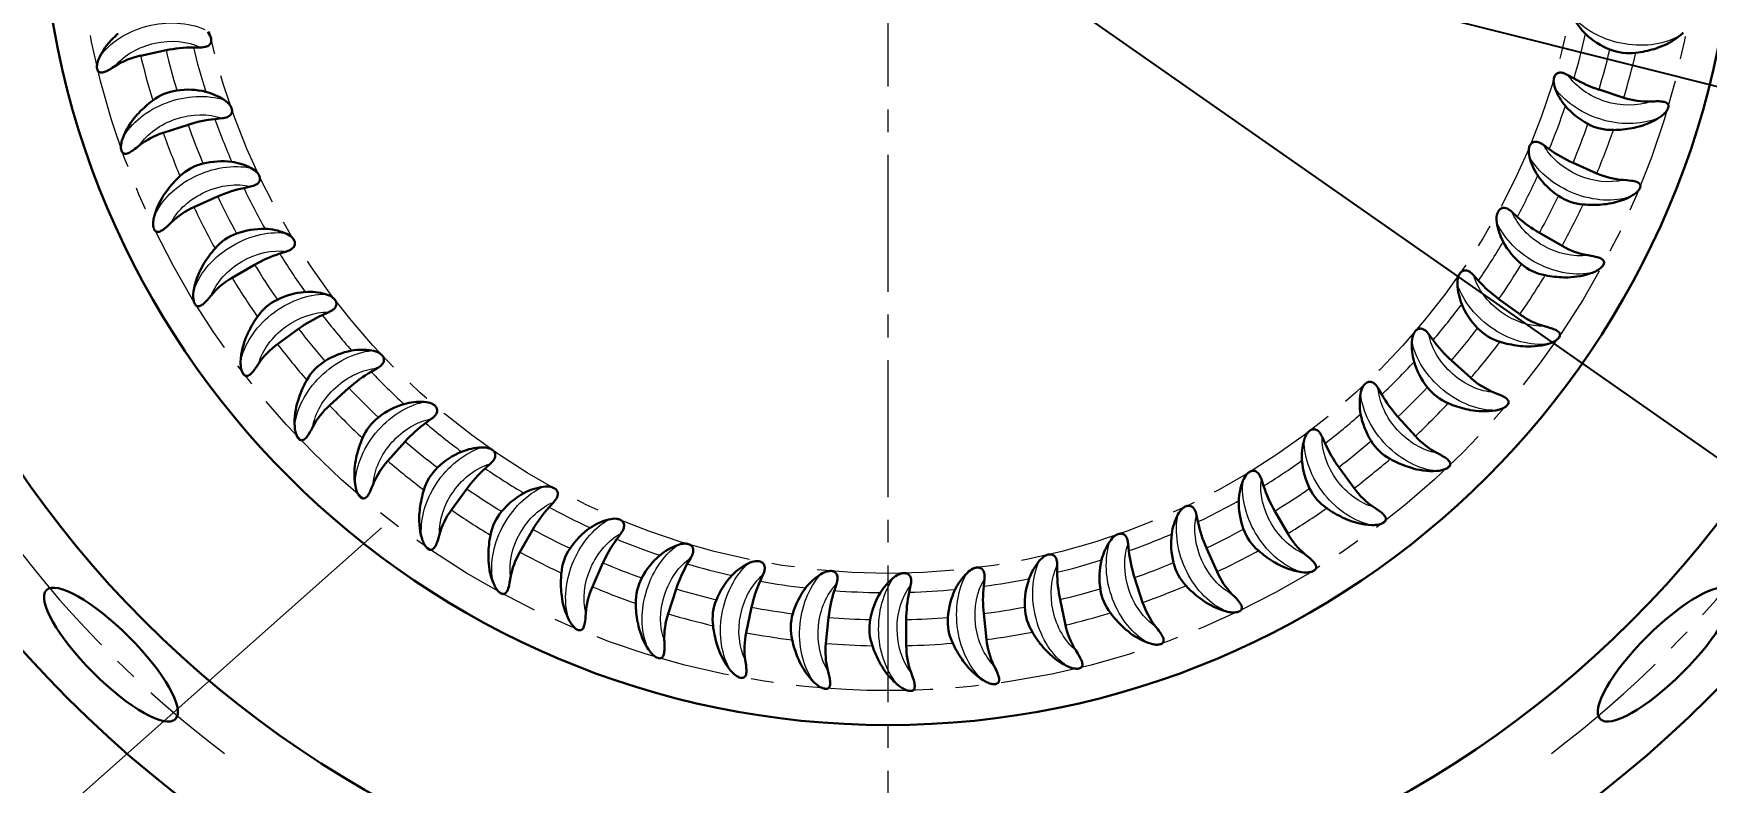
# Model space of a CAD drawing. Extents: x 197 to 920, y -77 to 441.
# Drawn here: x 518.7 to 582.9, y 148.9 to 177.7 of the extents above; entities that cross this region are included whole.
import ezdxf

# ---------------------------------------------------------------- set-up
doc = ezdxf.new("R2010")
doc.units = 0
doc.header["$LTSCALE"] = 7
doc.header["$MEASUREMENT"] = 0
doc.linetypes.add('CENTER2', pattern=[1.125, 0.75, -0.125, 0.125, -0.125])
doc.layers.get('0').update_dxf_attribs({"linetype": 'CONTINUOUS', "lineweight": 15})
for name, color, linetype, lineweight in [('1', 1, 'CENTER2', 15), ('3', 3, 'CONTINUOUS', 30), ('8', 250, 'CONTINUOUS', 15)]:
    doc.layers.add(name, color=color, linetype=linetype, lineweight=lineweight)
doc.styles.add('ITALICT', font='ITALICT.shx', dxfattribs={"width": 0.8, "height": 3})
doc.dimstyles.get("Standard").update_dxf_attribs({"dimtxt": 3, "dimasz": 3, "dimexe": 0.5, "dimexo": 0.5, "dimgap": 0.8, "dimtad": 1, "dimdsep": 46, "dimtxsty": 'ITALICT', "dimcen": 0.09, "dimazin": 2, "dimtfac": 1, "dimtmove": 0, "dimatfit": 3, "dimfxl": 0, "dimtolj": 1, "dimtzin": 0, "dimarcsym": 0})

# ---------------------------------------------------------------- blocks, each defined once
blk = doc.blocks.new('*D26')
at = {"color": 0, "lineweight": -2}
for p, q in [((551.991, 259.614), (657.887, 259.614)), ((657.387, 256.614), (657.387, 110.614)), ((551.991, 107.614), (657.887, 107.614))]:
    blk.add_line(p, q, dxfattribs=at)
at = {"color": 0}
for points in [[(656.887, 256.614), (657.887, 256.614), (657.387, 259.614)], [(656.887, 110.614), (657.887, 110.614), (657.387, 107.614)]]:
    blk.add_solid(points, dxfattribs=at)
at = {"color": 0, "insert": (655.087, 183.614), "char_height": 3, "attachment_point": 5, "rotation": 90, "style": 'ITALICT'}
blk.add_mtext('\\A1;152', dxfattribs=at)
blk = doc.blocks.new('*D32')
at = {"color": 0, "lineweight": -2}
for p, q in [((551.491, 183.614), (606.77, 169.716)), ((624.471, 165.266), (609.68, 168.985))]:
    blk.add_line(p, q, dxfattribs=at)
at = {"color": 0}
blk.add_solid([(609.802, 169.47), (609.558, 168.5), (606.77, 169.716)], dxfattribs=at)
at = {"color": 0, "insert": (620.71, 168.583), "char_height": 3, "attachment_point": 5, "rotation": 345.88822, "style": 'ITALICT'}
blk.add_mtext('\\A1;R57', dxfattribs=at)
blk = doc.blocks.new('*D33')
at = {"color": 0, "lineweight": -2}
for p, q in [((551.491, 183.614), (605.781, 145.644)), ((627.06, 130.763), (608.239, 143.925))]:
    blk.add_line(p, q, dxfattribs=at)
blk.add_arc((551.491, 183.614), 66.25, 321.48913, 325.46446, dxfattribs=at)
at = {"color": 0}
blk.add_solid([(608.526, 144.335), (607.952, 143.515), (605.781, 145.644)], dxfattribs=at)
at = {"color": 0, "insert": (622.243, 136.938), "char_height": 3, "attachment_point": 5, "rotation": 325.03204, "style": 'ITALICT'}
blk.add_mtext('\\A1;R66.25', dxfattribs=at)

msp = doc.modelspace()

# ---------------------------------------------------------------- linework, layer by layer
msp.add_line((490.111, 121.437), (532.069, 158.68))
at = {"layer": '1'}
msp.add_line((551.491, 259.614), (551.491, 107.614), dxfattribs=at)
for radius in [31.179, 26.679]:
    msp.add_circle((551.491, 183.614), radius, dxfattribs=at)
for radius, start, end in [(57, 193.46273, 347.32974), (42.14, 217.15104, 232.84896), (42.14, 307.15104, 322.84896)]:
    msp.add_arc((551.491, 183.614), radius, start, end, dxfattribs=at)
at = {"layer": '3'}
for radius in [44.5, 44.5, 40.325, 32.5]:
    msp.add_circle((551.491, 183.614), radius, dxfattribs=at)
for centre, major_axis in [((521.693, 153.816), (-2.475, 2.475)), ((581.288, 153.816), (-2.475, -2.475))]:
    msp.add_ellipse(centre, major_axis=major_axis, ratio=0.27762, dxfattribs=at)
at = {"layer": '8', "lineweight": 30, "ltscale": 0.006776}
for p, q in [((525.124, 177.117), (524.853, 177.116)), ((577.573, 176.056), (577.808, 175.921)), ((525.947, 174.396), (525.678, 174.367)), ((527.051, 171.777), (526.786, 171.72)), ((575.432, 170.799), (575.634, 170.618)), ((528.422, 169.287), (528.164, 169.203)), ((573.961, 168.366), (574.143, 168.165)), ((530.046, 166.954), (529.798, 166.843)), ((572.245, 166.101), (572.404, 165.882)), ((531.905, 164.804), (531.67, 164.668)), ((570.3, 164.028), (570.436, 163.793)), ((533.978, 162.859), (533.759, 162.7)), ((568.15, 162.169), (568.261, 161.921)), ((536.243, 161.143), (536.042, 160.961)), ((565.817, 160.545), (565.901, 160.287)), ((538.676, 159.672), (538.495, 159.47)), ((563.327, 159.174), (563.384, 158.909)), ((560.708, 158.07), (560.737, 157.801)), ((543.933, 157.531), (543.798, 157.296)), ((557.987, 157.247), (557.988, 156.976)), ((555.196, 156.712), (555.168, 156.442)), ((549.522, 156.53), (549.438, 156.272)), ((552.363, 156.472), (552.308, 156.207))]:
    msp.add_line(p, q, dxfattribs=at)
at = {"layer": '8', "lineweight": 30, "ltscale": 0.025008}
for p, q in [((523.807, 177.006), (522.828, 176.798)), ((575.734, 166.874), (574.925, 167.462)), ((566.829, 158.46), (566.329, 159.326)), ((558.098, 155.93), (558.306, 154.951)), ((552.198, 155.161), (552.198, 154.161))]:
    msp.add_line(p, q, dxfattribs=at)
at = {"layer": '8', "lineweight": 30, "ltscale": 0.025007}
for p, q in [((578.769, 175.494), (579.72, 175.185)), ((523.698, 173.84), (524.649, 174.149)), ((578.685, 172.28), (577.771, 172.687)), ((524.872, 170.988), (525.785, 171.395)), ((577.351, 169.499), (576.485, 170)), ((526.337, 168.275), (527.203, 168.775)), ((528.078, 165.73), (528.888, 166.317)), ((573.851, 164.431), (573.108, 165.101)), ((530.076, 163.38), (530.819, 164.05)), ((571.724, 162.199), (571.054, 162.942)), ((532.308, 161.253), (532.978, 161.996)), ((569.375, 160.201), (568.787, 161.011)), ((534.751, 159.37), (535.339, 160.179)), ((537.376, 157.753), (537.877, 158.619)), ((564.116, 156.995), (563.709, 157.908)), ((540.157, 156.419), (540.564, 157.333)), ((561.264, 155.821), (560.955, 156.772)), ((543.371, 156.335), (543.062, 155.384)), ((546.267, 155.636), (546.059, 154.657)), ((555.168, 155.391), (555.272, 154.396)), ((549.22, 155.243), (549.115, 154.248))]:
    msp.add_line(p, q, dxfattribs=at)
at = {"layer": '8', "lineweight": 30, "ltscale": 0.006777}
for p, q in [((576.64, 173.371), (576.86, 173.213)), ((541.248, 158.464), (541.09, 158.244)), ((546.701, 156.884), (546.591, 156.636))]:
    msp.add_line(p, q, dxfattribs=at)
at = {"layer": '8', "lineweight": 30, "ltscale": 0.000690626}
msp.add_line((565.132, 158.634), (565.123, 158.66), dxfattribs=at)
at = {"layer": '8', "lineweight": 30}
for points in [[(521.263, 176.757), (521.323, 176.873), (521.389, 176.985), (521.461, 177.093), (521.539, 177.198), (521.621, 177.3), (521.694, 177.382), (521.77, 177.462), (521.848, 177.539), (521.909, 177.596), (521.972, 177.651)], [(525.124, 177.117), (525.177, 177.118), (525.234, 177.123), (525.293, 177.132), (525.324, 177.139), (525.353, 177.148), (525.403, 177.169), (525.442, 177.192), (525.468, 177.213), (525.488, 177.234), (525.502, 177.253), (525.514, 177.272), (525.524, 177.293), (525.531, 177.314), (525.538, 177.34), (525.541, 177.367), (525.542, 177.392), (525.541, 177.418), (525.532, 177.467), (525.523, 177.498), (525.512, 177.528), (525.498, 177.558), (525.481, 177.588), (525.444, 177.645), (525.399, 177.701)], [(581.893, 177.582), (581.792, 177.502), (581.686, 177.426), (581.576, 177.356), (581.462, 177.292), (581.345, 177.232), (581.245, 177.187), (581.144, 177.145), (581.041, 177.106), (580.962, 177.079), (580.883, 177.054)], [(581.893, 177.582), (581.964, 177.645), (582, 177.682)], [(521.263, 176.757), (521.225, 176.671), (521.206, 176.624), (521.19, 176.575), (521.178, 176.533), (521.168, 176.49), (521.161, 176.45), (521.156, 176.41), (521.154, 176.378), (521.155, 176.345), (521.16, 176.296), (521.165, 176.272), (521.172, 176.249), (521.186, 176.22), (521.205, 176.195), (521.219, 176.182), (521.235, 176.171), (521.26, 176.159), (521.286, 176.153), (521.306, 176.151), (521.326, 176.15), (521.366, 176.155), (521.406, 176.164), (521.445, 176.176), (521.495, 176.196), (521.545, 176.22), (521.595, 176.245), (521.685, 176.296), (521.743, 176.332), (521.861, 176.405)], [(577.573, 176.056), (577.526, 176.082), (577.475, 176.106), (577.419, 176.128), (577.389, 176.137), (577.359, 176.144), (577.306, 176.151), (577.26, 176.15), (577.227, 176.145), (577.199, 176.137), (577.177, 176.128), (577.158, 176.117), (577.139, 176.104), (577.122, 176.09), (577.103, 176.07), (577.087, 176.049), (577.073, 176.027), (577.062, 176.004), (577.045, 175.957), (577.037, 175.926), (577.032, 175.894), (577.029, 175.861), (577.028, 175.827), (577.031, 175.759), (577.042, 175.689), (577.061, 175.616), (577.086, 175.542)], [(522.145, 173.635), (522.193, 173.756), (522.247, 173.874), (522.307, 173.99), (522.373, 174.103), (522.445, 174.213), (522.509, 174.302), (522.576, 174.389), (522.646, 174.474), (522.7, 174.537), (522.757, 174.598)], [(525.947, 174.396), (526, 174.403), (526.056, 174.414), (526.114, 174.429), (526.144, 174.44), (526.172, 174.451), (526.219, 174.477), (526.256, 174.504), (526.279, 174.528), (526.297, 174.551), (526.31, 174.571), (526.319, 174.591), (526.327, 174.613), (526.332, 174.635), (526.336, 174.662), (526.336, 174.688), (526.334, 174.714), (526.33, 174.739), (526.317, 174.787), (526.304, 174.817), (526.29, 174.846), (526.273, 174.874), (526.254, 174.902), (526.211, 174.955), (526.16, 175.006), (526.103, 175.054), (526.039, 175.099)], [(581.096, 174.438), (581.173, 174.493), (581.212, 174.525), (581.25, 174.559), (581.282, 174.589), (581.312, 174.622), (581.338, 174.653), (581.363, 174.685), (581.38, 174.712), (581.396, 174.74), (581.416, 174.785), (581.424, 174.808), (581.429, 174.832), (581.431, 174.864), (581.428, 174.895), (581.422, 174.914), (581.414, 174.931), (581.398, 174.954), (581.379, 174.973), (581.362, 174.985), (581.345, 174.995), (581.308, 175.011), (581.269, 175.023), (581.23, 175.032), (581.176, 175.039), (581.121, 175.044), (581.065, 175.047), (580.962, 175.047), (580.893, 175.046), (580.754, 175.041)], [(581.096, 174.438), (580.987, 174.368), (580.873, 174.304), (580.757, 174.246), (580.637, 174.193), (580.515, 174.147), (580.411, 174.112), (580.305, 174.081), (580.198, 174.053), (580.118, 174.035), (580.036, 174.018)], [(522.145, 173.635), (522.116, 173.546), (522.103, 173.496), (522.092, 173.447), (522.084, 173.403), (522.079, 173.359), (522.076, 173.319), (522.075, 173.278), (522.077, 173.246), (522.08, 173.214), (522.091, 173.166), (522.098, 173.143), (522.108, 173.12), (522.125, 173.093), (522.146, 173.07), (522.162, 173.058), (522.178, 173.049), (522.204, 173.04), (522.231, 173.036), (522.252, 173.036), (522.272, 173.038), (522.311, 173.047), (522.349, 173.06), (522.387, 173.076), (522.435, 173.102), (522.482, 173.13), (522.529, 173.161), (522.613, 173.221), (522.667, 173.262), (522.777, 173.348)], [(576.64, 173.371), (576.597, 173.402), (576.548, 173.431), (576.494, 173.459), (576.466, 173.471), (576.437, 173.481), (576.384, 173.493), (576.339, 173.497), (576.305, 173.496), (576.277, 173.491), (576.254, 173.484), (576.234, 173.475), (576.213, 173.464), (576.195, 173.452), (576.174, 173.434), (576.156, 173.415), (576.14, 173.394), (576.126, 173.373), (576.104, 173.328), (576.094, 173.298), (576.085, 173.267), (576.078, 173.234), (576.074, 173.2), (576.071, 173.132), (576.074, 173.061), (576.084, 172.987), (576.102, 172.91)], [(527.051, 171.777), (527.102, 171.789), (527.157, 171.805), (527.213, 171.827), (527.241, 171.84), (527.268, 171.855), (527.313, 171.886), (527.346, 171.917), (527.367, 171.943), (527.382, 171.967), (527.393, 171.989), (527.4, 172.009), (527.405, 172.032), (527.408, 172.054), (527.409, 172.082), (527.407, 172.108), (527.403, 172.133), (527.396, 172.158), (527.377, 172.204), (527.362, 172.232), (527.345, 172.259), (527.325, 172.286), (527.303, 172.312), (527.254, 172.36), (527.199, 172.405), (527.137, 172.447), (527.068, 172.486)], [(579.975, 171.393), (580.057, 171.44), (580.099, 171.468), (580.141, 171.498), (580.176, 171.525), (580.209, 171.554), (580.238, 171.582), (580.266, 171.612), (580.286, 171.636), (580.305, 171.663), (580.33, 171.705), (580.34, 171.728), (580.347, 171.751), (580.353, 171.782), (580.353, 171.813), (580.349, 171.833), (580.343, 171.851), (580.329, 171.875), (580.312, 171.896), (580.297, 171.909), (580.281, 171.921), (580.246, 171.941), (580.208, 171.957), (580.17, 171.97), (580.117, 171.983), (580.063, 171.994), (580.008, 172.002), (579.905, 172.014), (579.837, 172.02), (579.698, 172.029)], [(523.349, 170.622), (523.384, 170.748), (523.425, 170.871), (523.473, 170.992), (523.527, 171.111), (523.587, 171.228), (523.641, 171.323), (523.698, 171.417), (523.759, 171.509), (523.807, 171.577), (523.856, 171.644)], [(579.975, 171.393), (579.859, 171.335), (579.739, 171.283), (579.617, 171.238), (579.493, 171.198), (579.366, 171.165), (579.259, 171.141), (579.151, 171.121), (579.042, 171.105), (578.959, 171.095), (578.877, 171.087)], [(575.432, 170.799), (575.392, 170.833), (575.346, 170.868), (575.296, 170.901), (575.269, 170.916), (575.241, 170.929), (575.19, 170.947), (575.145, 170.955), (575.112, 170.957), (575.083, 170.955), (575.059, 170.951), (575.039, 170.944), (575.017, 170.936), (574.997, 170.925), (574.975, 170.91), (574.955, 170.892), (574.937, 170.874), (574.921, 170.854), (574.894, 170.812), (574.881, 170.783), (574.869, 170.753), (574.859, 170.721), (574.851, 170.688), (574.84, 170.62), (574.836, 170.549), (574.839, 170.475), (574.848, 170.396)], [(523.349, 170.622), (523.329, 170.53), (523.322, 170.48), (523.316, 170.429), (523.313, 170.385), (523.312, 170.341), (523.313, 170.301), (523.317, 170.26), (523.322, 170.228), (523.329, 170.197), (523.344, 170.15), (523.354, 170.128), (523.366, 170.107), (523.386, 170.081), (523.409, 170.061), (523.426, 170.05), (523.443, 170.043), (523.47, 170.037), (523.497, 170.036), (523.517, 170.038), (523.537, 170.042), (523.575, 170.055), (523.612, 170.072), (523.648, 170.092), (523.693, 170.122), (523.737, 170.155), (523.78, 170.191), (523.857, 170.259), (523.907, 170.306), (524.007, 170.403)], [(528.422, 169.287), (528.472, 169.305), (528.525, 169.327), (528.578, 169.354), (528.605, 169.37), (528.63, 169.388), (528.671, 169.423), (528.701, 169.457), (528.719, 169.485), (528.732, 169.511), (528.74, 169.534), (528.745, 169.555), (528.748, 169.578), (528.749, 169.6), (528.747, 169.628), (528.742, 169.654), (528.734, 169.678), (528.725, 169.702), (528.702, 169.746), (528.684, 169.772), (528.664, 169.798), (528.641, 169.822), (528.616, 169.846), (528.563, 169.889), (528.504, 169.928), (528.438, 169.963), (528.365, 169.994)], [(524.861, 167.752), (524.883, 167.88), (524.911, 168.007), (524.946, 168.133), (524.987, 168.257), (525.034, 168.379), (525.078, 168.48), (525.125, 168.579), (525.176, 168.677), (525.217, 168.749), (525.259, 168.821)], [(578.542, 168.483), (578.628, 168.521), (578.673, 168.544), (578.718, 168.569), (578.755, 168.593), (578.791, 168.618), (578.823, 168.643), (578.854, 168.669), (578.877, 168.692), (578.898, 168.716), (578.927, 168.756), (578.939, 168.777), (578.949, 168.8), (578.958, 168.83), (578.961, 168.861), (578.959, 168.881), (578.955, 168.899), (578.944, 168.925), (578.929, 168.947), (578.916, 168.962), (578.901, 168.976), (578.868, 168.999), (578.833, 169.019), (578.795, 169.036), (578.744, 169.055), (578.692, 169.071), (578.638, 169.085), (578.537, 169.107), (578.47, 169.12), (578.333, 169.144)], [(573.961, 168.366), (573.925, 168.405), (573.883, 168.444), (573.836, 168.482), (573.811, 168.5), (573.785, 168.516), (573.736, 168.539), (573.693, 168.552), (573.66, 168.557), (573.631, 168.558), (573.607, 168.556), (573.585, 168.552), (573.563, 168.546), (573.542, 168.538), (573.518, 168.524), (573.496, 168.509), (573.477, 168.493), (573.459, 168.475), (573.428, 168.435), (573.411, 168.408), (573.397, 168.38), (573.383, 168.349), (573.372, 168.317), (573.354, 168.251), (573.343, 168.181), (573.338, 168.106), (573.339, 168.027)], [(578.542, 168.483), (578.42, 168.437), (578.296, 168.398), (578.17, 168.366), (578.042, 168.339), (577.912, 168.319), (577.803, 168.307), (577.694, 168.298), (577.583, 168.293), (577.5, 168.292), (577.417, 168.293)], [(524.861, 167.752), (524.851, 167.658), (524.849, 167.607), (524.848, 167.556), (524.85, 167.512), (524.854, 167.468), (524.859, 167.428), (524.867, 167.388), (524.875, 167.357), (524.885, 167.327), (524.905, 167.282), (524.918, 167.261), (524.932, 167.241), (524.954, 167.218), (524.979, 167.2), (524.997, 167.191), (525.015, 167.186), (525.043, 167.182), (525.07, 167.184), (525.09, 167.188), (525.109, 167.194), (525.146, 167.211), (525.18, 167.232), (525.213, 167.256), (525.255, 167.29), (525.296, 167.328), (525.335, 167.368), (525.405, 167.444), (525.449, 167.496), (525.539, 167.602)], [(530.046, 166.954), (530.094, 166.977), (530.144, 167.004), (530.194, 167.037), (530.219, 167.056), (530.242, 167.076), (530.279, 167.115), (530.305, 167.152), (530.321, 167.182), (530.331, 167.209), (530.336, 167.233), (530.339, 167.254), (530.34, 167.278), (530.338, 167.3), (530.333, 167.327), (530.326, 167.352), (530.316, 167.376), (530.304, 167.398), (530.276, 167.44), (530.255, 167.464), (530.233, 167.487), (530.208, 167.509), (530.181, 167.53), (530.123, 167.567), (530.06, 167.6), (529.991, 167.628), (529.916, 167.651)], [(572.245, 166.101), (572.212, 166.143), (572.175, 166.187), (572.132, 166.229), (572.109, 166.249), (572.084, 166.268), (572.039, 166.296), (571.997, 166.314), (571.964, 166.323), (571.936, 166.327), (571.912, 166.327), (571.89, 166.325), (571.867, 166.321), (571.846, 166.315), (571.82, 166.305), (571.797, 166.292), (571.776, 166.277), (571.756, 166.261), (571.721, 166.226), (571.702, 166.2), (571.684, 166.173), (571.668, 166.144), (571.653, 166.113), (571.629, 166.05), (571.61, 165.981), (571.597, 165.907), (571.59, 165.829)], [(576.812, 165.738), (576.902, 165.767), (576.949, 165.785), (576.996, 165.806), (577.035, 165.825), (577.074, 165.846), (577.108, 165.868), (577.142, 165.891), (577.167, 165.911), (577.191, 165.933), (577.224, 165.969), (577.238, 165.989), (577.25, 166.011), (577.262, 166.04), (577.268, 166.07), (577.269, 166.09), (577.267, 166.109), (577.259, 166.136), (577.246, 166.16), (577.234, 166.176), (577.221, 166.191), (577.191, 166.218), (577.157, 166.241), (577.122, 166.262), (577.073, 166.286), (577.023, 166.307), (576.97, 166.327), (576.872, 166.36), (576.807, 166.379), (576.673, 166.418)], [(526.665, 165.055), (526.673, 165.185), (526.688, 165.314), (526.71, 165.443), (526.738, 165.571), (526.772, 165.697), (526.805, 165.802), (526.841, 165.905), (526.882, 166.008), (526.914, 166.084), (526.949, 166.16)], [(576.812, 165.738), (576.686, 165.705), (576.558, 165.68), (576.43, 165.66), (576.3, 165.648), (576.169, 165.641), (576.059, 165.64), (575.949, 165.643), (575.839, 165.65), (575.756, 165.657), (575.674, 165.667)], [(526.665, 165.055), (526.665, 164.961), (526.668, 164.91), (526.673, 164.859), (526.679, 164.816), (526.687, 164.773), (526.697, 164.733), (526.709, 164.694), (526.72, 164.664), (526.734, 164.635), (526.758, 164.592), (526.773, 164.572), (526.789, 164.554), (526.813, 164.534), (526.84, 164.518), (526.859, 164.512), (526.878, 164.508), (526.905, 164.508), (526.932, 164.512), (526.951, 164.519), (526.97, 164.527), (527.004, 164.547), (527.037, 164.571), (527.067, 164.598), (527.105, 164.637), (527.141, 164.679), (527.176, 164.723), (527.238, 164.806), (527.277, 164.862), (527.355, 164.977)], [(531.905, 164.804), (531.95, 164.832), (531.997, 164.864), (532.044, 164.902), (532.066, 164.923), (532.087, 164.946), (532.12, 164.988), (532.142, 165.028), (532.154, 165.059), (532.161, 165.087), (532.164, 165.111), (532.165, 165.133), (532.163, 165.156), (532.159, 165.178), (532.151, 165.205), (532.141, 165.229), (532.129, 165.252), (532.115, 165.273), (532.083, 165.311), (532.06, 165.333), (532.035, 165.354), (532.008, 165.373), (531.979, 165.391), (531.918, 165.422), (531.851, 165.447), (531.78, 165.468), (531.702, 165.484)], [(570.3, 164.028), (570.273, 164.073), (570.24, 164.12), (570.202, 164.167), (570.181, 164.189), (570.159, 164.21), (570.116, 164.243), (570.076, 164.265), (570.045, 164.277), (570.017, 164.284), (569.993, 164.287), (569.971, 164.288), (569.948, 164.286), (569.926, 164.282), (569.899, 164.274), (569.875, 164.264), (569.853, 164.252), (569.831, 164.238), (569.793, 164.206), (569.771, 164.183), (569.75, 164.158), (569.731, 164.131), (569.713, 164.102), (569.682, 164.041), (569.657, 163.974), (569.636, 163.903), (569.621, 163.825)], [(528.741, 162.562), (528.735, 162.692), (528.737, 162.822), (528.745, 162.952), (528.759, 163.082), (528.78, 163.211), (528.802, 163.319), (528.827, 163.426), (528.857, 163.532), (528.881, 163.611), (528.908, 163.69)], [(574.805, 163.189), (574.897, 163.209), (574.946, 163.222), (574.995, 163.237), (575.036, 163.252), (575.077, 163.269), (575.113, 163.287), (575.149, 163.307), (575.176, 163.324), (575.202, 163.343), (575.238, 163.376), (575.255, 163.395), (575.269, 163.414), (575.284, 163.442), (575.294, 163.472), (575.296, 163.491), (575.296, 163.511), (575.29, 163.538), (575.28, 163.563), (575.27, 163.581), (575.258, 163.597), (575.231, 163.627), (575.201, 163.653), (575.168, 163.677), (575.122, 163.707), (575.074, 163.733), (575.024, 163.758), (574.93, 163.801), (574.867, 163.828), (574.738, 163.88)], [(533.978, 162.859), (534.02, 162.892), (534.064, 162.929), (534.106, 162.972), (534.126, 162.995), (534.145, 163.02), (534.173, 163.066), (534.191, 163.107), (534.2, 163.14), (534.204, 163.168), (534.204, 163.192), (534.202, 163.214), (534.198, 163.237), (534.192, 163.258), (534.182, 163.284), (534.169, 163.307), (534.154, 163.328), (534.138, 163.348), (534.103, 163.383), (534.077, 163.402), (534.05, 163.42), (534.021, 163.436), (533.99, 163.451), (533.927, 163.475), (533.858, 163.494), (533.784, 163.507), (533.706, 163.514)], [(574.805, 163.189), (574.676, 163.17), (574.547, 163.158), (574.416, 163.152), (574.286, 163.153), (574.155, 163.16), (574.046, 163.17), (573.937, 163.185), (573.828, 163.203), (573.747, 163.219), (573.665, 163.237)], [(528.741, 162.562), (528.751, 162.468), (528.759, 162.418), (528.769, 162.368), (528.78, 162.325), (528.793, 162.283), (528.806, 162.245), (528.822, 162.208), (528.837, 162.179), (528.853, 162.151), (528.882, 162.111), (528.898, 162.093), (528.916, 162.077), (528.943, 162.059), (528.971, 162.046), (528.99, 162.042), (529.009, 162.04), (529.037, 162.043), (529.063, 162.05), (529.082, 162.058), (529.099, 162.068), (529.132, 162.092), (529.161, 162.12), (529.189, 162.15), (529.222, 162.193), (529.254, 162.238), (529.284, 162.285), (529.336, 162.374), (529.369, 162.434), (529.435, 162.556)], [(568.15, 162.169), (568.127, 162.217), (568.1, 162.267), (568.067, 162.317), (568.048, 162.342), (568.028, 162.365), (567.989, 162.402), (567.952, 162.428), (567.922, 162.444), (567.895, 162.454), (567.871, 162.459), (567.85, 162.462), (567.826, 162.463), (567.804, 162.461), (567.777, 162.456), (567.752, 162.449), (567.728, 162.439), (567.706, 162.427), (567.664, 162.399), (567.64, 162.378), (567.617, 162.356), (567.595, 162.331), (567.574, 162.304), (567.537, 162.246), (567.504, 162.183), (567.476, 162.114), (567.453, 162.039)], [(536.243, 161.143), (536.282, 161.179), (536.321, 161.221), (536.359, 161.268), (536.377, 161.293), (536.393, 161.319), (536.416, 161.368), (536.429, 161.411), (536.434, 161.444), (536.435, 161.473), (536.433, 161.497), (536.429, 161.519), (536.423, 161.541), (536.415, 161.562), (536.401, 161.586), (536.386, 161.608), (536.37, 161.627), (536.352, 161.645), (536.312, 161.676), (536.285, 161.693), (536.257, 161.708), (536.226, 161.721), (536.194, 161.732), (536.128, 161.75), (536.058, 161.761), (535.983, 161.766), (535.904, 161.766)], [(531.066, 160.299), (531.047, 160.428), (531.035, 160.558), (531.029, 160.688), (531.03, 160.818), (531.037, 160.949), (531.047, 161.058), (531.062, 161.167), (531.08, 161.276), (531.096, 161.358), (531.114, 161.439)], [(572.542, 160.864), (572.636, 160.874), (572.686, 160.882), (572.736, 160.892), (572.779, 160.903), (572.821, 160.916), (572.859, 160.929), (572.896, 160.945), (572.925, 160.96), (572.953, 160.976), (572.993, 161.005), (573.011, 161.021), (573.027, 161.039), (573.045, 161.066), (573.058, 161.094), (573.062, 161.113), (573.064, 161.132), (573.062, 161.16), (573.054, 161.186), (573.046, 161.205), (573.036, 161.222), (573.012, 161.255), (572.984, 161.284), (572.954, 161.312), (572.912, 161.345), (572.866, 161.377), (572.819, 161.407), (572.73, 161.459), (572.67, 161.493), (572.548, 161.558)], [(565.817, 160.545), (565.799, 160.595), (565.777, 160.648), (565.75, 160.701), (565.734, 160.728), (565.716, 160.753), (565.681, 160.794), (565.647, 160.824), (565.619, 160.842), (565.593, 160.855), (565.57, 160.863), (565.549, 160.868), (565.526, 160.871), (565.504, 160.872), (565.476, 160.87), (565.45, 160.865), (565.426, 160.857), (565.402, 160.848), (565.358, 160.825), (565.332, 160.807), (565.306, 160.787), (565.282, 160.764), (565.258, 160.739), (565.215, 160.686), (565.177, 160.627), (565.141, 160.561), (565.11, 160.488)], [(572.542, 160.864), (572.412, 160.858), (572.282, 160.86), (572.152, 160.868), (572.022, 160.882), (571.893, 160.903), (571.785, 160.925), (571.678, 160.95), (571.572, 160.98), (571.493, 161.004), (571.414, 161.031)], [(531.066, 160.299), (531.086, 160.207), (531.099, 160.158), (531.114, 160.109), (531.129, 160.068), (531.146, 160.027), (531.164, 159.991), (531.184, 159.955), (531.201, 159.928), (531.22, 159.902), (531.253, 159.866), (531.272, 159.849), (531.291, 159.835), (531.319, 159.82), (531.349, 159.811), (531.368, 159.808), (531.388, 159.808), (531.415, 159.814), (531.44, 159.824), (531.458, 159.834), (531.474, 159.846), (531.504, 159.873), (531.53, 159.903), (531.554, 159.936), (531.584, 159.982), (531.61, 160.03), (531.635, 160.08), (531.678, 160.174), (531.705, 160.237), (531.757, 160.366)], [(538.676, 159.672), (538.71, 159.712), (538.745, 159.758), (538.778, 159.808), (538.793, 159.836), (538.806, 159.863), (538.824, 159.914), (538.832, 159.959), (538.834, 159.992), (538.832, 160.021), (538.828, 160.045), (538.821, 160.066), (538.813, 160.087), (538.802, 160.107), (538.787, 160.129), (538.769, 160.149), (538.751, 160.167), (538.731, 160.183), (538.689, 160.21), (538.66, 160.223), (538.63, 160.235), (538.598, 160.245), (538.565, 160.253), (538.497, 160.264), (538.426, 160.268), (538.352, 160.265), (538.273, 160.256)], [(533.615, 158.292), (533.582, 158.418), (533.557, 158.546), (533.537, 158.674), (533.525, 158.804), (533.518, 158.935), (533.517, 159.045), (533.52, 159.155), (533.527, 159.265), (533.534, 159.348), (533.544, 159.43)], [(563.327, 159.174), (563.315, 159.225), (563.299, 159.28), (563.277, 159.336), (563.264, 159.364), (563.249, 159.391), (563.218, 159.436), (563.187, 159.469), (563.161, 159.49), (563.137, 159.505), (563.115, 159.516), (563.095, 159.523), (563.072, 159.528), (563.05, 159.531), (563.022, 159.532), (562.996, 159.53), (562.971, 159.526), (562.946, 159.519), (562.9, 159.5), (562.872, 159.485), (562.845, 159.468), (562.818, 159.448), (562.792, 159.426), (562.744, 159.377), (562.699, 159.322), (562.657, 159.26), (562.618, 159.191)], [(570.049, 158.788), (570.143, 158.788), (570.194, 158.791), (570.245, 158.796), (570.288, 158.802), (570.331, 158.81), (570.371, 158.82), (570.41, 158.832), (570.44, 158.843), (570.469, 158.857), (570.512, 158.881), (570.532, 158.896), (570.55, 158.912), (570.57, 158.936), (570.586, 158.963), (570.592, 158.982), (570.596, 159.001), (570.596, 159.028), (570.592, 159.055), (570.585, 159.074), (570.577, 159.093), (570.557, 159.127), (570.533, 159.16), (570.506, 159.19), (570.467, 159.228), (570.425, 159.264), (570.381, 159.299), (570.298, 159.361), (570.242, 159.4), (570.127, 159.478)], [(541.248, 158.464), (541.279, 158.507), (541.308, 158.556), (541.336, 158.61), (541.348, 158.639), (541.358, 158.667), (541.37, 158.72), (541.374, 158.765), (541.373, 158.799), (541.368, 158.827), (541.361, 158.85), (541.352, 158.87), (541.341, 158.891), (541.329, 158.909), (541.311, 158.93), (541.292, 158.948), (541.271, 158.964), (541.25, 158.978), (541.205, 159), (541.175, 159.01), (541.144, 159.019), (541.111, 159.026), (541.077, 159.03), (541.009, 159.034), (540.938, 159.03), (540.864, 159.02), (540.787, 159.002)], [(570.049, 158.788), (569.919, 158.796), (569.79, 158.811), (569.661, 158.833), (569.534, 158.861), (569.407, 158.895), (569.302, 158.928), (569.199, 158.964), (569.096, 159.005), (569.02, 159.037), (568.944, 159.072)], [(533.615, 158.292), (533.644, 158.202), (533.662, 158.155), (533.683, 158.108), (533.702, 158.069), (533.723, 158.03), (533.745, 157.996), (533.768, 157.962), (533.788, 157.937), (533.81, 157.913), (533.846, 157.88), (533.866, 157.866), (533.888, 157.854), (533.917, 157.842), (533.947, 157.836), (533.967, 157.835), (533.986, 157.837), (534.013, 157.846), (534.037, 157.858), (534.053, 157.87), (534.068, 157.884), (534.095, 157.914), (534.118, 157.947), (534.139, 157.982), (534.163, 158.031), (534.184, 158.081), (534.204, 158.134), (534.237, 158.232), (534.256, 158.297), (534.295, 158.431)], [(543.933, 157.531), (543.959, 157.578), (543.983, 157.629), (544.005, 157.685), (544.014, 157.715), (544.021, 157.745), (544.028, 157.798), (544.027, 157.844), (544.022, 157.877), (544.014, 157.905), (544.005, 157.927), (543.994, 157.946), (543.981, 157.965), (543.967, 157.982), (543.947, 158.001), (543.926, 158.017), (543.904, 158.031), (543.881, 158.042), (543.834, 158.059), (543.803, 158.067), (543.771, 158.072), (543.738, 158.075), (543.704, 158.076), (543.636, 158.073), (543.566, 158.062), (543.493, 158.044), (543.419, 158.018)], [(560.708, 158.07), (560.701, 158.123), (560.69, 158.179), (560.675, 158.237), (560.665, 158.267), (560.653, 158.295), (560.627, 158.342), (560.6, 158.379), (560.576, 158.402), (560.553, 158.42), (560.533, 158.433), (560.513, 158.442), (560.491, 158.45), (560.469, 158.455), (560.442, 158.459), (560.416, 158.459), (560.39, 158.457), (560.365, 158.453), (560.317, 158.44), (560.287, 158.427), (560.259, 158.413), (560.23, 158.396), (560.202, 158.377), (560.149, 158.334), (560.098, 158.283), (560.05, 158.226), (560.005, 158.162)], [(536.36, 156.562), (536.314, 156.684), (536.275, 156.808), (536.243, 156.934), (536.216, 157.062), (536.196, 157.192), (536.184, 157.301), (536.175, 157.41), (536.17, 157.521), (536.169, 157.604), (536.17, 157.687)], [(546.701, 156.884), (546.722, 156.933), (546.741, 156.987), (546.756, 157.045), (546.762, 157.075), (546.766, 157.106), (546.767, 157.16), (546.762, 157.205), (546.753, 157.237), (546.742, 157.264), (546.731, 157.285), (546.718, 157.303), (546.703, 157.321), (546.687, 157.336), (546.665, 157.353), (546.643, 157.367), (546.62, 157.378), (546.596, 157.387), (546.548, 157.399), (546.516, 157.403), (546.484, 157.405), (546.45, 157.405), (546.416, 157.402), (546.349, 157.391), (546.28, 157.373), (546.21, 157.348), (546.138, 157.315)], [(557.987, 157.247), (557.986, 157.3), (557.981, 157.357), (557.972, 157.416), (557.965, 157.447), (557.956, 157.476), (557.935, 157.526), (557.912, 157.565), (557.891, 157.591), (557.87, 157.611), (557.851, 157.625), (557.832, 157.637), (557.811, 157.647), (557.79, 157.654), (557.764, 157.661), (557.737, 157.664), (557.712, 157.665), (557.686, 157.664), (557.637, 157.655), (557.606, 157.646), (557.576, 157.635), (557.546, 157.621), (557.516, 157.605), (557.459, 157.567), (557.403, 157.522), (557.35, 157.471), (557.298, 157.412)], [(567.352, 156.984), (567.224, 157.006), (567.097, 157.034), (566.971, 157.069), (566.847, 157.11), (566.725, 157.157), (566.625, 157.201), (566.525, 157.248), (566.427, 157.299), (566.355, 157.34), (566.283, 157.382)], [(567.352, 156.984), (567.446, 156.974), (567.497, 156.972), (567.548, 156.971), (567.592, 156.973), (567.636, 156.977), (567.676, 156.982), (567.716, 156.99), (567.747, 156.998), (567.777, 157.008), (567.822, 157.028), (567.844, 157.041), (567.863, 157.055), (567.886, 157.077), (567.904, 157.102), (567.913, 157.12), (567.919, 157.138), (567.922, 157.166), (567.92, 157.193), (567.916, 157.213), (567.91, 157.232), (567.893, 157.269), (567.872, 157.303), (567.849, 157.336), (567.814, 157.378), (567.776, 157.419), (567.736, 157.458), (567.66, 157.528), (567.608, 157.572), (567.502, 157.662)], [(536.36, 156.562), (536.398, 156.476), (536.421, 156.431), (536.446, 156.387), (536.47, 156.349), (536.495, 156.313), (536.52, 156.281), (536.546, 156.25), (536.569, 156.228), (536.593, 156.206), (536.633, 156.177), (536.654, 156.165), (536.677, 156.155), (536.707, 156.146), (536.738, 156.143), (536.758, 156.145), (536.776, 156.149), (536.802, 156.16), (536.824, 156.175), (536.839, 156.188), (536.853, 156.203), (536.876, 156.236), (536.896, 156.271), (536.913, 156.309), (536.932, 156.36), (536.948, 156.412), (536.962, 156.466), (536.984, 156.567), (536.997, 156.635), (537.021, 156.771)], [(549.522, 156.53), (549.537, 156.581), (549.55, 156.636), (549.559, 156.696), (549.562, 156.727), (549.563, 156.757), (549.558, 156.811), (549.548, 156.855), (549.536, 156.887), (549.522, 156.912), (549.509, 156.932), (549.495, 156.948), (549.478, 156.965), (549.46, 156.978), (549.437, 156.993), (549.413, 157.004), (549.389, 157.013), (549.364, 157.019), (549.315, 157.026), (549.283, 157.027), (549.251, 157.025), (549.217, 157.022), (549.184, 157.016), (549.118, 156.998), (549.051, 156.972), (548.984, 156.94), (548.916, 156.9)], [(552.363, 156.472), (552.373, 156.525), (552.38, 156.581), (552.384, 156.641), (552.383, 156.672), (552.38, 156.703), (552.37, 156.756), (552.356, 156.799), (552.341, 156.829), (552.324, 156.853), (552.309, 156.871), (552.293, 156.886), (552.274, 156.9), (552.256, 156.912), (552.231, 156.924), (552.206, 156.933), (552.181, 156.939), (552.156, 156.942), (552.106, 156.944), (552.074, 156.942), (552.042, 156.937), (552.009, 156.93), (551.977, 156.92), (551.913, 156.895), (551.85, 156.863), (551.786, 156.824), (551.723, 156.777)], [(555.196, 156.712), (555.2, 156.765), (555.201, 156.822), (555.198, 156.882), (555.194, 156.913), (555.188, 156.943), (555.173, 156.995), (555.154, 157.036), (555.136, 157.064), (555.117, 157.086), (555.1, 157.103), (555.082, 157.116), (555.062, 157.128), (555.042, 157.138), (555.016, 157.147), (554.991, 157.153), (554.965, 157.157), (554.94, 157.158), (554.89, 157.155), (554.859, 157.149), (554.827, 157.141), (554.796, 157.13), (554.764, 157.117), (554.703, 157.086), (554.644, 157.047), (554.585, 157.001), (554.527, 156.948)], [(539.27, 155.129), (539.212, 155.245), (539.16, 155.365), (539.115, 155.487), (539.075, 155.611), (539.042, 155.738), (539.018, 155.845), (538.998, 155.953), (538.982, 156.062), (538.972, 156.145), (538.964, 156.227)], [(564.482, 155.472), (564.356, 155.507), (564.233, 155.548), (564.112, 155.596), (563.993, 155.65), (563.876, 155.71), (563.781, 155.764), (563.687, 155.821), (563.595, 155.882), (563.527, 155.93), (563.46, 155.979)], [(564.482, 155.472), (564.574, 155.452), (564.624, 155.445), (564.675, 155.439), (564.719, 155.436), (564.763, 155.435), (564.803, 155.436), (564.844, 155.44), (564.876, 155.445), (564.907, 155.452), (564.954, 155.467), (564.976, 155.477), (564.997, 155.489), (565.023, 155.509), (565.043, 155.532), (565.054, 155.549), (565.061, 155.566), (565.067, 155.593), (565.068, 155.62), (565.066, 155.64), (565.062, 155.66), (565.05, 155.698), (565.032, 155.735), (565.012, 155.771), (564.982, 155.816), (564.949, 155.86), (564.913, 155.903), (564.845, 155.98), (564.798, 156.03), (564.701, 156.13)], [(539.27, 155.129), (539.317, 155.047), (539.345, 155.005), (539.375, 154.963), (539.402, 154.929), (539.431, 154.895), (539.459, 154.866), (539.489, 154.838), (539.513, 154.818), (539.54, 154.799), (539.582, 154.774), (539.605, 154.765), (539.628, 154.757), (539.659, 154.751), (539.69, 154.751), (539.71, 154.755), (539.728, 154.761), (539.752, 154.775), (539.773, 154.792), (539.786, 154.807), (539.798, 154.823), (539.818, 154.858), (539.834, 154.896), (539.847, 154.934), (539.86, 154.987), (539.871, 155.041), (539.879, 155.096), (539.891, 155.199), (539.897, 155.267), (539.906, 155.406)], [(542.315, 154.008), (542.245, 154.117), (542.181, 154.231), (542.123, 154.347), (542.07, 154.467), (542.024, 154.589), (541.989, 154.693), (541.958, 154.799), (541.93, 154.906), (541.912, 154.986), (541.895, 155.068)], [(561.469, 154.268), (561.348, 154.316), (561.23, 154.37), (561.114, 154.43), (561.001, 154.496), (560.892, 154.568), (560.802, 154.632), (560.715, 154.699), (560.63, 154.769), (560.568, 154.823), (560.506, 154.88)], [(561.469, 154.268), (561.559, 154.239), (561.608, 154.226), (561.658, 154.215), (561.701, 154.207), (561.745, 154.202), (561.785, 154.199), (561.826, 154.198), (561.858, 154.2), (561.89, 154.203), (561.938, 154.214), (561.961, 154.221), (561.984, 154.231), (562.011, 154.248), (562.034, 154.269), (562.046, 154.285), (562.055, 154.301), (562.064, 154.327), (562.068, 154.354), (562.068, 154.375), (562.066, 154.395), (562.057, 154.434), (562.044, 154.472), (562.028, 154.51), (562.002, 154.558), (561.974, 154.605), (561.943, 154.652), (561.883, 154.736), (561.842, 154.79), (561.756, 154.9)], [(542.315, 154.008), (542.37, 153.931), (542.402, 153.892), (542.436, 153.854), (542.466, 153.822), (542.499, 153.792), (542.53, 153.766), (542.562, 153.741), (542.589, 153.724), (542.617, 153.708), (542.662, 153.688), (542.685, 153.68), (542.709, 153.675), (542.741, 153.673), (542.772, 153.676), (542.791, 153.682), (542.808, 153.69), (542.831, 153.706), (542.85, 153.725), (542.862, 153.742), (542.872, 153.759), (542.888, 153.796), (542.9, 153.835), (542.909, 153.874), (542.916, 153.928), (542.921, 153.983), (542.924, 154.039), (542.924, 154.142), (542.923, 154.211), (542.918, 154.35)], [(545.459, 153.211), (545.379, 153.312), (545.303, 153.418), (545.233, 153.528), (545.169, 153.642), (545.109, 153.759), (545.064, 153.859), (545.022, 153.96), (544.983, 154.064), (544.956, 154.142), (544.931, 154.221)], [(558.347, 153.386), (558.232, 153.446), (558.12, 153.512), (558.011, 153.584), (557.906, 153.662), (557.804, 153.744), (557.722, 153.817), (557.642, 153.893), (557.565, 153.971), (557.508, 154.032), (557.453, 154.095)], [(545.459, 153.211), (545.522, 153.141), (545.559, 153.105), (545.596, 153.07), (545.63, 153.042), (545.665, 153.015), (545.699, 152.993), (545.734, 152.972), (545.762, 152.957), (545.792, 152.944), (545.838, 152.929), (545.863, 152.924), (545.887, 152.921), (545.919, 152.922), (545.949, 152.929), (545.967, 152.936), (545.984, 152.946), (546.004, 152.964), (546.021, 152.986), (546.031, 153.003), (546.04, 153.022), (546.052, 153.06), (546.06, 153.1), (546.064, 153.14), (546.066, 153.195), (546.065, 153.25), (546.062, 153.305), (546.052, 153.408), (546.043, 153.476), (546.024, 153.614)], [(548.67, 152.747), (548.579, 152.84), (548.493, 152.937), (548.412, 153.039), (548.336, 153.145), (548.265, 153.255), (548.209, 153.35), (548.157, 153.446), (548.108, 153.545), (548.073, 153.62), (548.04, 153.697)], [(551.912, 152.621), (551.812, 152.704), (551.716, 152.792), (551.625, 152.885), (551.538, 152.983), (551.456, 153.085), (551.391, 153.173), (551.328, 153.263), (551.269, 153.356), (551.227, 153.428), (551.186, 153.5)], [(555.15, 152.835), (555.041, 152.907), (554.937, 152.984), (554.836, 153.067), (554.74, 153.155), (554.647, 153.248), (554.573, 153.329), (554.502, 153.413), (554.433, 153.499), (554.383, 153.565), (554.335, 153.633)], [(555.15, 152.835), (555.231, 152.788), (555.277, 152.765), (555.323, 152.744), (555.364, 152.727), (555.406, 152.713), (555.444, 152.702), (555.484, 152.692), (555.516, 152.687), (555.548, 152.684), (555.597, 152.684), (555.622, 152.687), (555.645, 152.692), (555.675, 152.702), (555.702, 152.718), (555.717, 152.731), (555.73, 152.745), (555.744, 152.769), (555.753, 152.795), (555.758, 152.814), (555.76, 152.834), (555.76, 152.875), (555.755, 152.915), (555.746, 152.955), (555.732, 153.007), (555.714, 153.059), (555.693, 153.111), (555.652, 153.206), (555.623, 153.268), (555.562, 153.393)], [(558.347, 153.386), (558.433, 153.348), (558.48, 153.329), (558.529, 153.313), (558.571, 153.301), (558.614, 153.291), (558.654, 153.284), (558.694, 153.279), (558.727, 153.277), (558.759, 153.278), (558.808, 153.283), (558.832, 153.288), (558.855, 153.295), (558.884, 153.309), (558.909, 153.328), (558.922, 153.342), (558.933, 153.358), (558.945, 153.383), (558.951, 153.409), (558.954, 153.429), (558.954, 153.449), (558.949, 153.489), (558.94, 153.529), (558.928, 153.568), (558.908, 153.618), (558.884, 153.668), (558.859, 153.718), (558.808, 153.808), (558.772, 153.866), (558.699, 153.984)], [(548.67, 152.747), (548.74, 152.684), (548.78, 152.652), (548.821, 152.621), (548.858, 152.597), (548.895, 152.574), (548.931, 152.555), (548.968, 152.538), (548.998, 152.526), (549.029, 152.516), (549.077, 152.506), (549.101, 152.504), (549.126, 152.504), (549.157, 152.508), (549.187, 152.518), (549.204, 152.527), (549.219, 152.539), (549.238, 152.559), (549.253, 152.582), (549.261, 152.6), (549.267, 152.619), (549.275, 152.659), (549.279, 152.699), (549.279, 152.74), (549.276, 152.794), (549.269, 152.849), (549.26, 152.904), (549.239, 153.005), (549.223, 153.072), (549.19, 153.207)], [(551.912, 152.621), (551.989, 152.566), (552.031, 152.538), (552.075, 152.512), (552.114, 152.492), (552.154, 152.473), (552.192, 152.458), (552.23, 152.444), (552.261, 152.436), (552.293, 152.429), (552.342, 152.424), (552.366, 152.424), (552.39, 152.427), (552.421, 152.434), (552.45, 152.447), (552.466, 152.458), (552.48, 152.471), (552.497, 152.494), (552.509, 152.518), (552.515, 152.537), (552.519, 152.557), (552.523, 152.597), (552.522, 152.637), (552.518, 152.678), (552.509, 152.732), (552.497, 152.785), (552.482, 152.839), (552.451, 152.938), (552.428, 153.002), (552.381, 153.133)]]:
    msp.add_lwpolyline(points, dxfattribs=at)
for centre, radius, start, end in [((579.823, 179.262), 2.266, 206.20182, 226.00301), ((524.854, 172.068), 5.048, 90.02065, 101.97897), ((580.306, 179.831), 3.012, 226.90182, 248.07074), ((523.441, 173.902), 2.961, 101.94482, 122.25434), ((579.922, 178.854), 1.963, 247.82663, 277.49596), ((579.661, 181.17), 4.294, 276.92285, 286.53204), ((580.331, 180.294), 5.048, 240.02065, 251.97898), ((524.488, 173.519), 1.963, 97.82664, 127.49596), ((524.644, 172.482), 3.012, 76.90182, 98.07073), ((524.778, 173.216), 2.266, 56.20182, 76.00301), ((579.213, 176.324), 2.266, 200.20182, 220.00301), ((525.873, 171.644), 4.294, 126.92285, 136.53204), ((579.753, 176.839), 3.012, 220.90182, 242.07074), ((580.638, 177.999), 2.961, 251.94481, 272.25434), ((526.207, 169.347), 5.048, 96.02065, 107.97897), ((579.269, 175.909), 1.963, 241.82663, 271.49596), ((579.251, 178.239), 4.294, 270.92285, 280.53204), ((524.61, 171.023), 2.961, 107.94482, 128.25434), ((525.691, 170.752), 1.963, 103.82664, 133.49596), ((525.955, 169.736), 3.012, 82.90182, 104.07073), ((526.011, 170.481), 2.266, 62.20182, 82.00301), ((578.299, 173.466), 2.266, 194.20182, 214.00301), ((579.826, 177.297), 5.048, 234.02065, 245.97897), ((527.264, 169.032), 4.294, 132.92285, 142.53204), ((578.89, 173.922), 3.012, 214.90182, 236.07073), ((579.891, 174.983), 2.961, 245.94481, 266.25434), ((527.837, 166.783), 5.048, 102.02065, 113.97897), ((578.312, 173.047), 1.963, 235.82663, 265.49596), ((526.073, 168.282), 2.961, 113.94482, 134.25434), ((578.537, 175.367), 4.294, 264.92285, 274.53204), ((527.545, 167.143), 3.012, 88.90182, 110.07073), ((527.524, 167.889), 2.266, 68.20182, 88.00301), ((577.092, 170.72), 2.266, 188.20182, 208.00301), ((579.01, 174.37), 5.048, 228.02065, 239.97898), ((527.177, 168.126), 1.963, 109.82664, 139.49596), ((577.727, 171.111), 3.012, 208.90182, 230.07073), ((578.834, 172.062), 2.961, 239.94481, 260.25434), ((528.921, 166.579), 4.294, 138.92285, 148.53204), ((529.726, 164.402), 5.048, 108.02065, 119.97898), ((577.06, 170.301), 1.963, 229.82663, 259.49596), ((527.815, 165.709), 2.961, 119.94482, 140.25434), ((577.893, 171.544), 5.048, 222.02065, 233.97897), ((577.527, 172.585), 4.294, 258.92285, 268.53204), ((529.398, 164.73), 3.012, 94.90182, 116.07073), ((529.299, 165.47), 2.266, 74.20182, 94.00301), ((575.604, 168.114), 2.266, 182.20182, 202.00301), ((528.929, 165.669), 1.963, 115.82663, 145.49596), ((576.277, 168.437), 3.012, 202.90182, 224.07073), ((577.477, 169.267), 2.961, 233.94482, 254.25434), ((530.825, 164.314), 4.294, 144.92285, 154.53204), ((531.853, 162.233), 5.048, 114.02065, 125.97898), ((575.529, 167.702), 1.963, 223.82663, 253.49596), ((529.816, 163.333), 2.961, 125.94481, 146.25434), ((573.851, 165.679), 2.266, 176.20182, 196.00301), ((576.487, 168.851), 5.048, 216.02065, 227.97897), ((576.232, 169.924), 4.294, 252.92285, 262.53204), ((530.929, 163.409), 1.963, 121.82663, 151.49596), ((531.493, 162.524), 3.012, 100.90182, 122.07073), ((531.317, 163.25), 2.266, 80.20182, 100.00301), ((574.554, 165.93), 3.012, 196.90182, 218.07073), ((532.956, 162.259), 4.294, 150.92285, 160.53204), ((534.196, 160.297), 5.048, 120.02065, 131.97898), ((575.835, 166.629), 2.961, 227.94482, 248.25434), ((571.854, 163.44), 2.266, 170.20182, 190.00301), ((574.807, 166.319), 5.048, 210.02065, 221.97897), ((573.734, 165.276), 1.963, 217.82663, 247.49596), ((532.055, 161.178), 2.961, 131.94481, 152.25434), ((533.807, 160.55), 3.012, 106.90182, 128.07073), ((533.556, 161.253), 2.266, 86.20182, 106.00301), ((572.58, 163.616), 3.012, 190.90182, 212.07073), ((574.665, 167.412), 4.294, 246.92285, 256.53204), ((533.153, 161.37), 1.963, 127.82663, 157.49596), ((536.728, 158.617), 5.048, 126.02065, 137.97898), ((535.289, 160.439), 4.294, 156.92285, 166.53204), ((535.991, 159.501), 2.266, 92.20182, 112.00301), ((569.634, 161.422), 2.266, 164.20182, 184.00301), ((572.871, 163.976), 5.048, 204.02065, 215.97897), ((571.695, 163.052), 1.963, 211.82663, 241.49596), ((573.926, 164.178), 2.961, 221.94482, 242.25434), ((534.506, 159.269), 2.961, 137.94481, 158.25434), ((536.314, 158.827), 3.012, 112.90181, 134.07073), ((570.374, 161.521), 3.012, 184.90182, 206.07073), ((572.845, 165.079), 4.294, 240.92286, 250.53204), ((535.579, 159.575), 1.963, 133.82663, 163.49596), ((539.421, 157.211), 5.048, 132.02065, 143.97898), ((567.215, 159.647), 2.266, 158.20182, 178.00301), ((537.801, 158.872), 4.294, 162.92285, 172.53204), ((538.988, 157.377), 3.012, 118.90182, 140.07073), ((538.597, 158.013), 2.266, 98.20182, 118.00301), ((570.702, 161.849), 5.048, 198.02065, 209.97897), ((569.435, 161.052), 1.963, 205.82663, 235.49596), ((571.771, 161.939), 2.961, 215.94482, 236.25434), ((537.144, 157.628), 2.961, 143.94482, 164.25434), ((538.178, 158.044), 1.963, 139.82663, 169.49596), ((542.247, 156.094), 5.048, 138.02065, 149.97898), ((564.623, 158.134), 2.266, 152.20182, 172.00301), ((567.955, 159.667), 3.006, 178.88687, 199.56959), ((570.79, 162.948), 4.294, 234.92285, 244.53204), ((541.799, 156.214), 3.012, 124.90182, 146.07073), ((541.343, 156.805), 2.266, 104.20182, 124.00301), ((568.321, 159.96), 5.048, 192.02065, 203.97898), ((566.979, 159.3), 1.963, 199.82663, 229.49596), ((540.462, 157.577), 4.294, 168.92285, 178.53204), ((540.924, 156.792), 1.963, 145.82663, 175.49596), ((545.174, 155.278), 5.048, 144.02065, 155.97897), ((544.201, 155.891), 2.266, 110.20182, 130.00301), ((561.888, 156.901), 2.266, 146.20182, 166.00301), ((565.368, 158.078), 3.012, 172.90182, 194.07073), ((569.395, 159.938), 2.961, 209.94482, 230.25434), ((539.939, 156.27), 2.961, 149.94481, 170.25434), ((544.716, 155.351), 3.012, 130.90182, 152.07073), ((548.171, 154.773), 5.048, 150.02065, 161.97898), ((547.139, 155.281), 2.266, 116.20182, 136.00301), ((559.039, 155.961), 2.266, 140.20182, 160.00301), ((562.623, 156.767), 3.012, 166.90182, 188.07074), ((565.757, 158.33), 5.048, 186.02065, 197.97898), ((564.352, 157.814), 1.963, 193.82663, 223.49596), ((568.525, 161.044), 4.294, 228.92285, 238.53204), ((543.244, 156.567), 4.294, 174.92285, 184.53204), ((543.786, 155.835), 1.963, 151.82663, 181.49596), ((547.708, 154.798), 3.012, 136.90182, 158.07074), ((551.204, 154.584), 5.048, 156.02065, 167.97897), ((550.124, 154.982), 2.266, 122.20182, 142.00301), ((553.125, 154.996), 2.266, 128.20182, 148.00301), ((556.107, 155.323), 2.266, 134.20182, 154.00301), ((559.755, 155.75), 3.012, 160.90182, 182.07073), ((563.036, 156.977), 5.048, 180.02065, 191.97897), ((566.822, 158.196), 2.961, 203.94482, 224.25434), ((542.86, 155.213), 2.961, 155.94481, 176.25434), ((550.741, 154.56), 3.012, 142.90182, 164.07074), ((554.24, 154.713), 5.048, 162.02065, 173.97897), ((553.782, 154.641), 3.012, 148.90182, 170.07073), ((557.245, 155.159), 5.048, 168.02065, 179.97897), ((556.798, 155.039), 3.012, 154.90182, 176.07073), ((560.188, 155.917), 5.048, 174.02065, 185.97897), ((561.585, 156.611), 1.963, 187.82663, 217.49596), ((566.072, 159.387), 4.294, 222.92285, 232.53204), ((546.116, 155.853), 4.294, 180.92285, 190.53204), ((545.876, 154.466), 2.961, 161.94482, 182.25434), ((546.731, 155.182), 1.963, 157.82663, 187.49596), ((549.73, 154.84), 1.963, 163.82682, 193.49409), ((558.707, 155.704), 1.963, 181.826, 211.49611), ((563.46, 157.996), 4.294, 216.92285, 226.53204), ((564.081, 156.733), 2.961, 197.94482, 218.25434), ((549.047, 155.443), 4.294, 186.92285, 196.53204), ((548.954, 154.039), 2.961, 167.94482, 188.25434), ((552.747, 154.813), 1.963, 169.82676, 199.49592), ((555.75, 155.103), 1.963, 175.82668, 205.49605), ((560.716, 156.885), 4.294, 210.92285, 220.53204), ((561.202, 155.564), 2.961, 191.94482, 212.25434), ((552.005, 155.342), 4.294, 192.92285, 202.53204), ((552.059, 153.936), 2.961, 173.94482, 194.25434), ((554.958, 155.551), 4.294, 198.92285, 208.53204), ((555.158, 154.158), 2.961, 179.94482, 200.25434), ((557.872, 156.067), 4.294, 204.92285, 214.53204), ((558.217, 154.703), 2.961, 185.94482, 206.25434)]:
    msp.add_arc(centre, radius, start, end, dxfattribs=at)
at = {"layer": '8', "lineweight": 13}
for radius, start, end in [(27.419, 193.70748, 197.39931), (27.419, 343.70748, 347.3993), (29.461, 193.3753, 196.84347), (28.461, 193.42363, 196.63908), (28.461, 343.42363, 346.63909), (29.461, 343.3753, 346.84348), (27.419, 337.70747, 341.39931), (28.461, 199.42363, 202.63908), (27.419, 199.70748, 203.3993), (28.461, 337.42363, 340.63908), (29.461, 337.3753, 340.84347), (29.461, 199.3753, 202.84347), (27.419, 331.70748, 335.3993), (28.461, 205.42363, 208.63908), (27.419, 205.70748, 209.39931), (28.461, 331.42363, 334.63909), (29.461, 205.3753, 208.84347), (29.461, 331.3753, 334.84348), (27.419, 325.70747, 329.39931), (28.461, 211.42363, 214.63908), (27.419, 211.70748, 215.3993), (28.461, 325.42363, 328.63908), (29.461, 211.3753, 214.84347), (29.461, 325.3753, 328.84347), (27.419, 319.70748, 323.3993), (28.461, 217.42363, 220.63908), (27.419, 217.70748, 221.3993), (28.461, 319.42363, 322.63909), (29.461, 217.3753, 220.84347), (29.461, 319.3753, 322.84348), (27.419, 313.70747, 317.39931), (27.419, 223.70747, 227.39931), (28.461, 223.42363, 226.63908), (28.461, 313.42363, 316.63908), (29.461, 223.3753, 226.84347), (27.419, 307.70748, 311.3993), (29.461, 313.3753, 316.84347), (27.419, 229.70748, 233.3993), (28.461, 229.42363, 232.63908), (28.461, 307.42363, 310.63909), (29.461, 229.3753, 232.84347), (27.419, 301.70748, 305.39931), (29.461, 307.3753, 310.84348), (27.419, 235.70747, 239.39931), (28.461, 235.42363, 238.63908), (28.461, 301.42363, 304.63908), (29.461, 235.3753, 238.84347), (27.419, 241.70747, 245.39931), (27.419, 295.70748, 299.3993), (29.461, 301.3753, 304.84347), (28.461, 241.42363, 244.63909), (28.461, 295.42363, 298.63909), (27.419, 247.70747, 251.39931), (27.419, 289.70748, 293.3993), (29.461, 241.3753, 244.84347), (28.461, 247.42363, 250.63909), (27.419, 253.70747, 257.39931), (27.419, 283.70747, 287.39931), (28.461, 289.42363, 292.63908), (29.461, 295.3753, 298.84347), (27.419, 259.70747, 263.39931), (27.419, 277.70747, 281.39931), (29.461, 247.37529, 250.84347), (28.461, 253.42363, 256.63908), (27.419, 265.70747, 269.39931), (27.419, 271.70747, 275.39931), (28.461, 283.42363, 286.63908), (29.461, 289.3753, 292.84347), (29.461, 253.3753, 256.84347), (28.461, 259.42363, 262.63908), (28.461, 277.42363, 280.63908), (29.461, 283.3753, 286.84347), (29.461, 259.37529, 262.84347), (28.461, 265.42363, 268.63908), (28.461, 271.42363, 274.63908), (29.461, 277.3753, 280.84347), (29.461, 265.3753, 268.84347), (29.461, 271.3753, 274.84347)]:
    msp.add_arc((551.491, 183.614), radius, start, end, dxfattribs=at)
at = {"layer": '8', "lineweight": 13, "extrusion": (0, 0, -1)}
for centre, major_axis, start_param, end_param in [((523.649, 176.076), (-2.68, -0.57), 0.64326, 2.36959), ((579.991, 179.175), (2.68, -0.57), 0.64326, 2.36959), ((523.723, 175.731), (-2.191, -0.466), 0.722324, 2.404496), ((579.48, 176.556), (2.13, -0.692), 0.722324, 2.404496), ((524.59, 173.207), (-2.606, -0.847), 0.64326, 2.36959), ((579.37, 176.22), (2.606, -0.847), 0.64326, 2.36959), ((524.699, 172.871), (-2.13, -0.692), 0.722324, 2.404496), ((578.589, 173.67), (2.046, -0.911), 0.722324, 2.404496), ((525.825, 170.453), (-2.503, -1.114), 0.64326, 2.36959), ((578.445, 173.347), (2.503, -1.114), 0.64326, 2.36959), ((525.968, 170.13), (-2.046, -0.911), 0.722324, 2.404496), ((577.401, 170.891), (1.94, -1.12), 0.722324, 2.404496), ((527.341, 167.842), (-2.373, -1.37), 0.64326, 2.36959), ((577.224, 170.585), (2.373, -1.37), 0.64326, 2.36959), ((527.518, 167.536), (-1.94, -1.12), 0.722324, 2.404496), ((575.929, 168.253), (1.812, -1.317), 0.722324, 2.404496), ((529.122, 165.404), (-2.217, -1.611), 0.64326, 2.36959), ((575.721, 167.967), (2.217, -1.611), 0.64326, 2.36959), ((529.33, 165.118), (-1.812, -1.317), 0.722324, 2.404496), ((573.953, 165.52), (2.036, -1.833), 0.64326, 2.36959), ((574.19, 165.782), (1.665, -1.499), 0.722324, 2.404496), ((531.148, 163.166), (-2.036, -1.833), 0.64326, 2.36959), ((531.384, 162.903), (-1.665, -1.499), 0.722324, 2.404496), ((571.939, 163.271), (1.833, -2.036), 0.64326, 2.36959), ((572.201, 163.507), (1.499, -1.665), 0.722324, 2.404496), ((533.397, 161.151), (-1.833, -2.036), 0.64326, 2.36959), ((533.659, 160.915), (-1.499, -1.665), 0.722324, 2.404496), ((535.844, 159.383), (-1.611, -2.217), 0.64326, 2.36959), ((569.7, 161.245), (1.611, -2.217), 0.64326, 2.36959), ((569.986, 161.453), (1.317, -1.812), 0.722324, 2.404496), ((536.13, 159.175), (-1.317, -1.812), 0.722324, 2.404496), ((567.262, 159.464), (1.37, -2.373), 0.64326, 2.36959), ((567.568, 159.641), (1.12, -1.94), 0.722324, 2.404496), ((538.462, 157.88), (-1.37, -2.373), 0.64326, 2.36959), ((538.768, 157.703), (-1.12, -1.94), 0.722324, 2.404496), ((564.652, 157.948), (1.114, -2.503), 0.64326, 2.36959), ((564.975, 158.091), (0.911, -2.046), 0.722324, 2.404496), ((541.224, 156.659), (-1.114, -2.503), 0.64326, 2.36959), ((541.546, 156.515), (-0.911, -2.046), 0.722324, 2.404496), ((544.097, 155.734), (-0.847, -2.606), 0.64326, 2.36959), ((561.897, 156.713), (0.847, -2.606), 0.64326, 2.36959), ((562.233, 156.822), (0.692, -2.13), 0.722324, 2.404496), ((544.433, 155.624), (-0.692, -2.13), 0.722324, 2.404496), ((547.052, 155.114), (-0.57, -2.68), 0.64326, 2.36959), ((559.028, 155.772), (0.57, -2.68), 0.64326, 2.36959), ((559.374, 155.846), (0.466, -2.191), 0.722324, 2.404496), ((547.398, 155.04), (-0.466, -2.191), 0.722324, 2.404496), ((550.055, 154.806), (-0.286, -2.725), 0.64326, 2.36959), ((553.074, 154.814), (0, -2.74), 0.64326, 2.36959), ((556.076, 155.137), (0.286, -2.725), 0.64326, 2.36959), ((556.428, 155.174), (0.234, -2.228), 0.722324, 2.404496), ((550.407, 154.769), (-0.234, -2.228), 0.722324, 2.404496), ((553.428, 154.814), (0, -2.24), 0.722324, 2.404496)]:
    msp.add_ellipse(centre, major_axis=major_axis, ratio=0.707107, start_param=start_param, end_param=end_param, dxfattribs=at)

# ---------------------------------------------------------------- dimensions: what is measured, and where the dimension line sits
dim = msp.add_aligned_dim(p1=(551.491, 259.614), p2=(551.491, 107.614), distance=105.896, dimstyle='Standard')
dim.commit()
dim.dimension.update_dxf_attribs({"geometry": '*D26', "text_midpoint": (655.087, 183.614)})
for mpoint, picture, middle in [((606.77, 169.716), '*D32', (620.149, 166.353)), ((605.781, 145.644), '*D33', (620.925, 135.053))]:
    dim = msp.add_radius_dim(center=(551.491, 183.614), mpoint=mpoint, dimstyle='Standard')
    dim.commit()
    dim.dimension.update_dxf_attribs({"geometry": picture, "text_midpoint": middle, "dimtype": 164})

doc.saveas('drawing.dxf')
